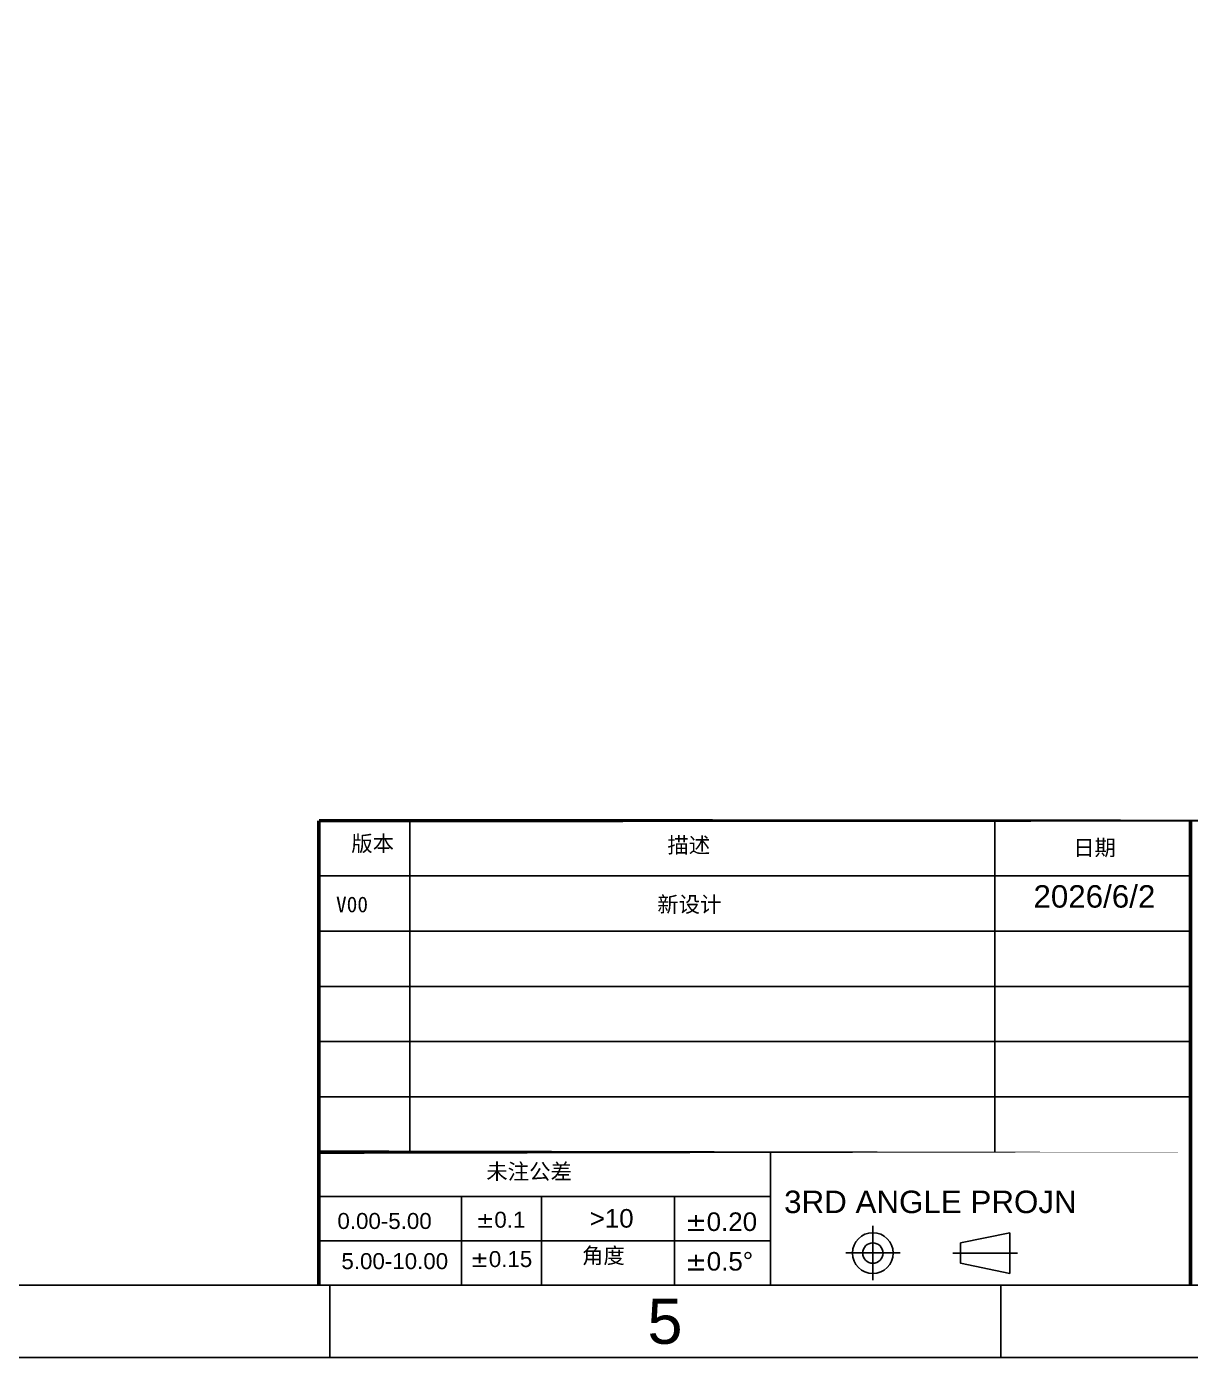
# Model space of a CAD drawing. Header units: millimetres. Extents: x 20905 to 43117, y -15595 to -5301.
# Drawn here: x 26212.4 to 26439.1, y -15444 to -15184.8 of the extents above; entities that cross this region are included whole.
import ezdxf

# ---------------------------------------------------------------- set-up
doc = ezdxf.new("R2010")
doc.units = ezdxf.units.MM
doc.header["$LTSCALE"] = 0.2
doc.layers.add('图形外框', color=7, linetype='Continuous')
doc.styles.add('宋体', font='arial.ttf')

msp = doc.modelspace()

# ---------------------------------------------------------------- linework, layer by layer
at = {"layer": '图形外框'}
for points in [[(25734.6091, -14775.179), (25734.6091, -15443.9841), (26708.8695, -15443.9841), (26708.8695, -14775.179)], [(25748.4759, -14789.2591), (25748.4759, -15429.904), (26695.0027, -15429.904), (26695.0027, -14789.2591)]]:
    msp.add_lwpolyline(points, close=True, dxfattribs=at)
at = {"layer": '图形外框', "color": 0, "const_width": 0.6953}
for points in [[(26269.3511, -15339.4511), (26269.3511, -15429.8378)], [(26439.1398, -15339.4511), (26439.1398, -15429.8378)]]:
    msp.add_lwpolyline(points, dxfattribs=at)
at = {"layer": '图形外框', "color": 0}
for points in [[(26694.9365, -15339.4511, 0, 0, 0), (26269.3511, -15339.4511, 0.6953, 0.6953, 0)], [(26439.1398, -15404.013, 0, 0, 0), (26269.3511, -15404.013, 0.6953, 0.6953, 0)]]:
    msp.add_lwpolyline(points, format="xyseb", close=True, dxfattribs=at)
for points in [[(26287.0461, -15404.013), (26287.0461, -15339.4511)], [(26401.0599, -15404.013), (26401.0599, -15339.4511)], [(26269.3511, -15350.2216), (26439.1398, -15350.2216)], [(26269.3511, -15360.9788), (26439.1398, -15360.9788)], [(26269.3511, -15371.7359), (26439.1398, -15371.7359)], [(26269.3511, -15382.4931), (26439.1398, -15382.4931)], [(26269.3511, -15393.2503), (26439.1398, -15393.2503)], [(26357.3565, -15404.013), (26357.3565, -15429.904)], [(26269.3511, -15412.6603), (26357.3565, -15412.6603)], [(26312.7086, -15412.6603), (26312.7086, -15429.904)], [(26338.6504, -15412.6603), (26338.6504, -15429.904)], [(26297.1435, -15412.6885), (26297.1435, -15429.9322)], [(26377.3005, -15428.9636), (26377.3005, -15418.3321)], [(26269.3511, -15421.3075), (26357.3565, -15421.3075)], [(26371.9848, -15423.6479), (26382.6163, -15423.6479)], [(26392.8393, -15423.6735), (26405.4858, -15423.6735)]]:
    msp.add_lwpolyline(points, dxfattribs=at)
msp.add_lwpolyline([(26403.9529, -15419.7004), (26403.9529, -15427.6465), (26394.3722, -15425.66), (26394.3722, -15421.6869)], close=True, dxfattribs=at)
at = {"layer": '图形外框'}
for points in [[(26271.4513, -15429.904), (26271.4513, -15443.9841)], [(26402.1951, -15429.904), (26402.1951, -15443.9841)]]:
    msp.add_lwpolyline(points, dxfattribs=at)
at = {"layer": '图形外框', "color": 0}
for radius in [3.973, 1.9865]:
    msp.add_circle((26377.2776, -15423.6735), radius, dxfattribs=at)

# ---------------------------------------------------------------- texts
at = {"layer": '图形外框', "color": 0, "style": '宋体'}
msp.add_text('3RD ANGLE PROJN', height=4.370345, dxfattribs=at).set_placement((26359.9884, -15415.8814))
at = {"layer": '图形外框', "style": '宋体'}
msp.add_text('5', height=8.8001, dxfattribs=at).set_placement((26333.3565, -15441.3441))
at = {"layer": '图形外框', "color": 0, "style": '宋体'}
for s, insert, char_height, width, attachment_point in [('{\\fSimSun|b0|i0|c134|p54;版本}', (26275.6557, -15342.3898), 3.057106, 17.022744, 1), ('{\\fSimSun|b0|i0|c134|p54;描述}', (26337.2435, -15342.6931), 3.057106, 27.67302, 1), ('{\\fSimSun|b0|i0|c134|p2;日期}', (26416.2867, -15343.1882), 3.057106, 23.30884, 1), ('{\\fSimSun|b0|i0|c134|p54;未注公差}', (26310.3067, -15406.2613), 3.057106, 21.416796, 2), ('>10', (26326.3782, -15415.0985), 3.61607, 24.88144, 2), ('0.00-5.00', (26282.1402, -15415.8626), 3.11301, 24.88144, 2), ('{\\fVerdana|b0|i0|c134|p34;%%P}0.1', (26304.7591, -15415.6155), 3.113008, 24.88144, 2), ('{\\fVerdana|b0|i0|c134|p34;%%P}0.20', (26347.732, -15415.7506), 3.61607, 24.88144, 2), ('{\\fSimSun|b0|i0|c134|p54;角度}', (26324.7717, -15422.636), 3.057106, 24.88144, 2), ('5.00-10.00', (26284.1284, -15423.6812), 3.11301, 24.88144, 2), ('{\\fVerdana|b0|i0|c134|p34;%%P}0.15', (26304.8944, -15423.2804), 3.113008, 24.88144, 2), ('{\\fVerdana|b0|i0|c134|p34;%%P}0.5°', (26347.3508, -15423.4618), 3.61607, 24.88144, 2)]:
    msp.add_mtext(s, dxfattribs=dict(at, insert=insert, char_height=char_height, width=width, attachment_point=attachment_point))
at = {"layer": '图形外框', "style": '宋体'}
for s, insert, char_height, width, attachment_point in [('{\\C4;2026/6/2}', (26420.4372, -15352.025), 4.367295, 35.068666, 2), ('{\\fSimSun|b0|i0|c134|p2;V00}', (26272.6799, -15354.2383), 3.057106, 13.851524, 1), ('{\\fSimSun|b0|i0|c134|p2;新设计}', (26335.2659, -15354.2383), 3.057106, 13.851524, 1)]:
    msp.add_mtext(s, dxfattribs=dict(at, insert=insert, char_height=char_height, width=width, attachment_point=attachment_point))

doc.saveas('drawing.dxf')
